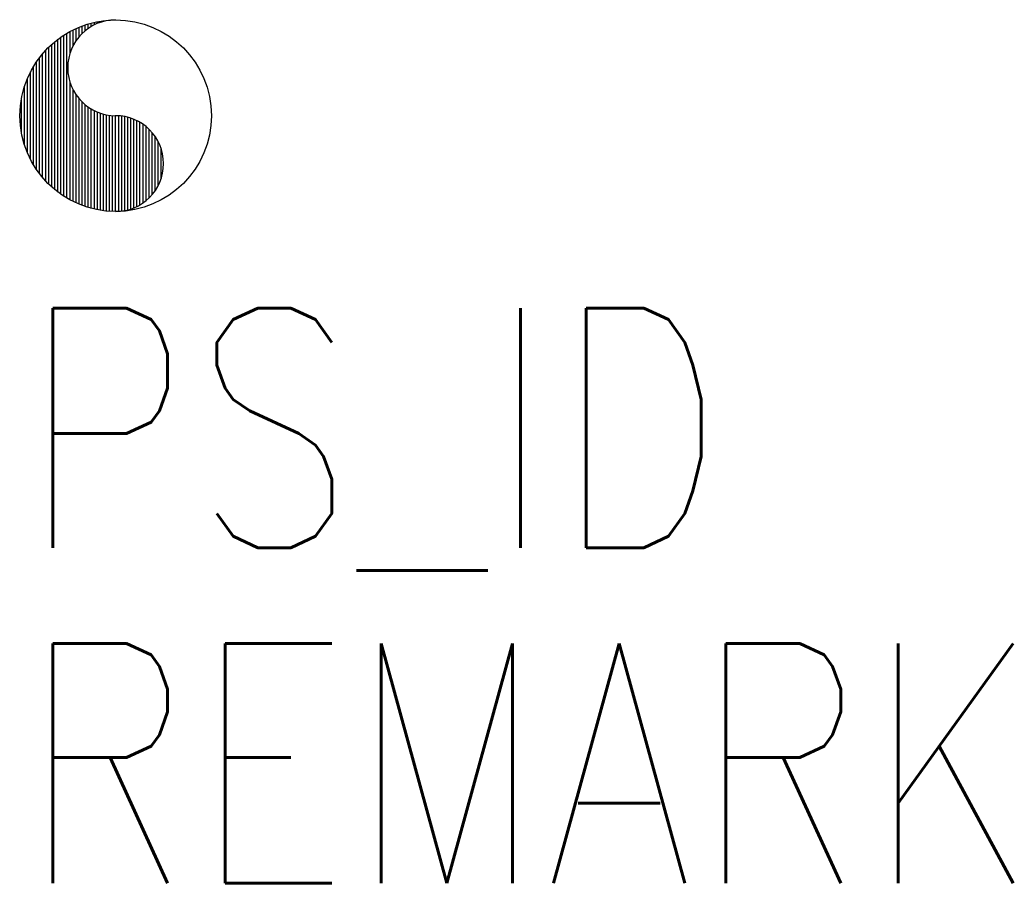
# Model space of a CAD drawing. Header units: millimetres. Extents: x -100 to 937, y -801 to 100.
import ezdxf

# ---------------------------------------------------------------- set-up
doc = ezdxf.new("R2010")
doc.units = ezdxf.units.MM
doc.header["$LTSCALE"] = 1.62
for name, color, linetype in [('LG_PS', 7, 'CONTINUOUS'), ('LG_TEXT_PS_id', 7, 'CONTINUOUS'), ('LG_TEXT_PS_remark', 7, 'CONTINUOUS')]:
    doc.layers.add(name, color=color, linetype=linetype)
doc.styles.add('ROMANS', font='romans.shx', dxfattribs={"width": 0.8})

msp = doc.modelspace()

# ---------------------------------------------------------------- hatches: boundary and pattern name
at = {"layer": 'LG_PS'}
h = msp.add_hatch(dxfattribs=at)
h.set_pattern_fill('ANSI31', color=256, angle=45, style=0)
h.paths.add_polyline_path([(0, -100, 1), (0, 0, -1), (0, 100, 0.414214), (-100, 0, 0.414214)])

# ---------------------------------------------------------------- linework, layer by layer
msp.add_circle((0, 0), 100, dxfattribs=at)
for centre, start, end in [((0, 50), 90, 270), ((0, -50), 270, 90)]:
    msp.add_arc(centre, 50, start, end, dxfattribs=at)
msp.add_point((0, 0), dxfattribs=at)

# ---------------------------------------------------------------- texts
at = {"layer": 'LG_TEXT_PS_id', "style": 'ROMANS', "width": 0.8}
msp.add_attdef('PS_ID', (-100, -450.9), 'AAAA.ZZ.SS.BXX', height=250, dxfattribs=at)
at = {"layer": 'LG_TEXT_PS_remark', "style": 'ROMANS', "width": 0.8}
msp.add_attdef('REMARK', (-100, -800.9), '', height=250, dxfattribs=at)

doc.saveas('drawing.dxf')
